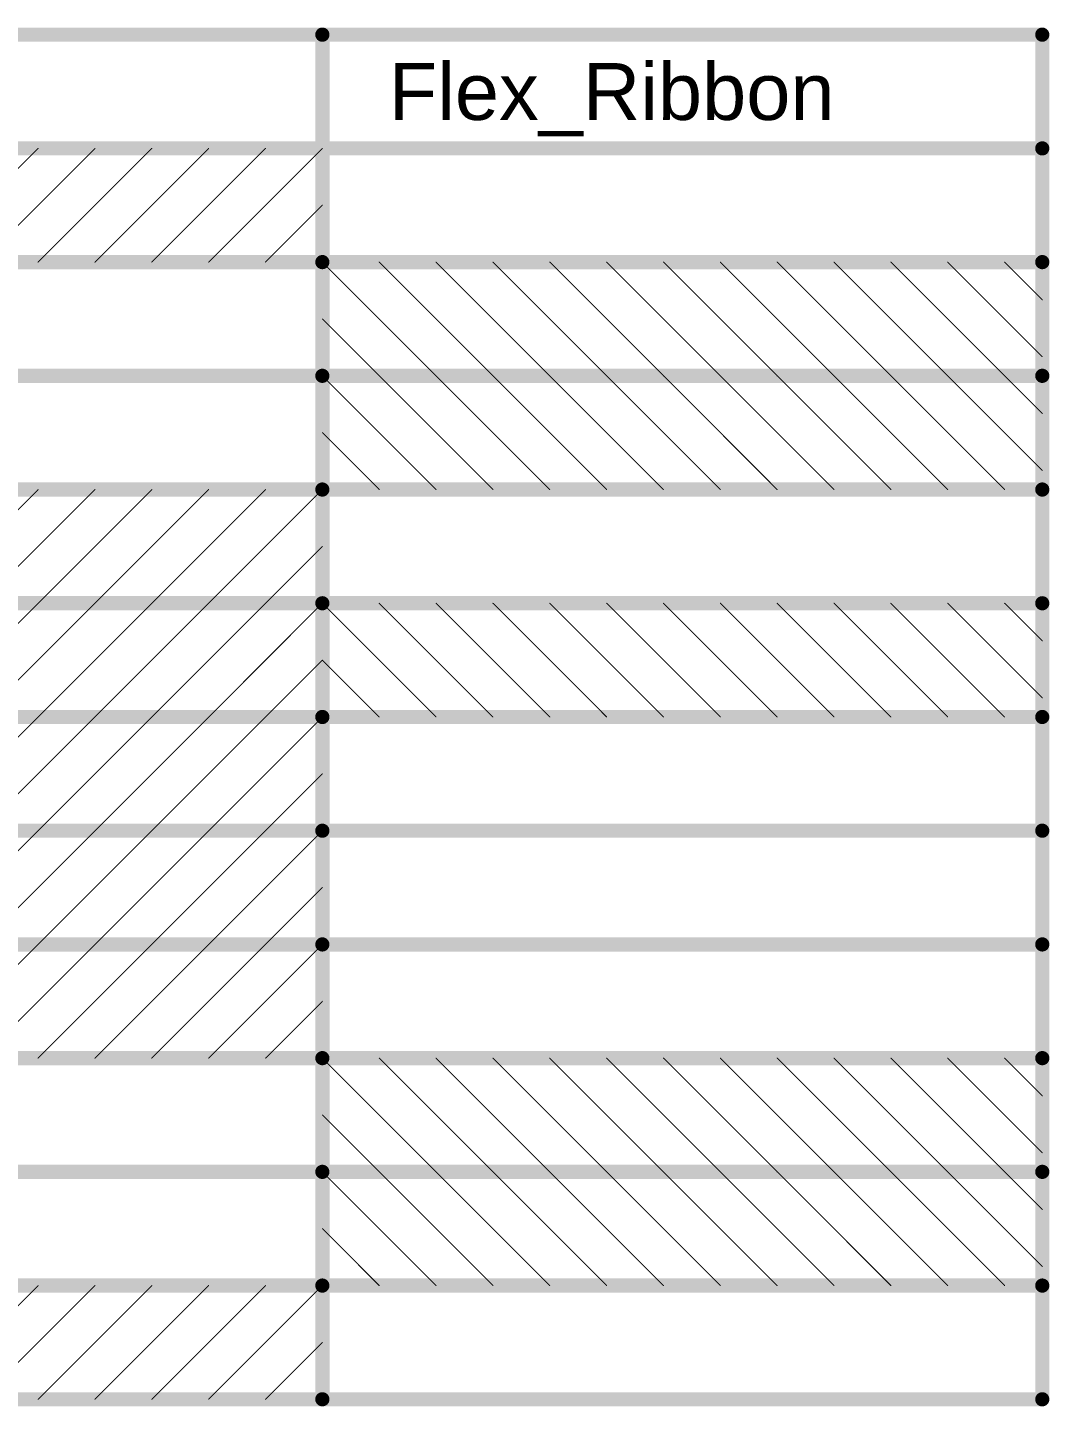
# Model space of a CAD drawing. Header units: inches. Extents: x -4.2 to 12.6, y -6.1 to 3.
# Drawn here: x 11.515 to 12.593, y 0.784 to 2.239 of the extents above; entities that cross this region are included whole.
import ezdxf

# ---------------------------------------------------------------- set-up
doc = ezdxf.new("R2010")
doc.units = ezdxf.units.IN
doc.header["$MEASUREMENT"] = 0
doc.layers.add('Dimension', color=6, linetype='Continuous')
doc.styles.add('Arial', font='', dxfattribs={"height": 0.2})
doc.styles.get('Arial').set_extended_font_data('Arial')

msp = doc.modelspace()

# ---------------------------------------------------------------- linework, layer by layer
at = {"layer": 'Dimension'}
for points in [[(6.6676, 2.2313, 0.015, 0.015, 0), (12.586, 2.2313, 0.015, 0.015, 0)], [(11.8262, 0.7913, 0.015, 0.015, 0), (11.8262, 2.2313, 0.015, 0.015, 0)], [(12.586, 0.7913, 0.015, 0.015, 0), (12.586, 2.2313, 0.015, 0.015, 0)], [(6.6676, 2.1113, 0.015, 0.015, 0), (12.586, 2.1113, 0.015, 0.015, 0)], [(11.4062, 1.9913, 0.001, 0.001, 0), (11.5262, 2.1113, 0.001, 0.001, 0)], [(11.4662, 1.9913, 0.001, 0.001, 0), (11.5862, 2.1113, 0.001, 0.001, 0)], [(11.5262, 1.9913, 0.001, 0.001, 0), (11.6462, 2.1113, 0.001, 0.001, 0)], [(11.5862, 1.9913, 0.001, 0.001, 0), (11.7062, 2.1113, 0.001, 0.001, 0)], [(11.6462, 1.9913, 0.001, 0.001, 0), (11.7662, 2.1113, 0.001, 0.001, 0)], [(11.7062, 1.9913, 0.001, 0.001, 0), (11.8262, 2.1113, 0.001, 0.001, 0)], [(11.7662, 1.9913, 0.001, 0.001, 0), (11.8262, 2.0513, 0.001, 0.001, 0)], [(10.8465, 1.9913, 0.015, 0.015, 0), (11.8262, 1.9913, 0.015, 0.015, 0)], [(11.8262, 1.9913, 0.015, 0.015, 0), (12.586, 1.9913, 0.015, 0.015, 0)], [(11.8262, 1.9913, 0.001, 0.001, 0), (11.9462, 1.8713, 0.001, 0.001, 0)], [(11.8862, 1.9913, 0.001, 0.001, 0), (12.0062, 1.8713, 0.001, 0.001, 0)], [(11.9462, 1.9913, 0.001, 0.001, 0), (12.0662, 1.8713, 0.001, 0.001, 0)], [(12.0062, 1.9913, 0.001, 0.001, 0), (12.1262, 1.8713, 0.001, 0.001, 0)], [(12.0662, 1.9913, 0.001, 0.001, 0), (12.1862, 1.8713, 0.001, 0.001, 0)], [(12.1262, 1.9913, 0.001, 0.001, 0), (12.2462, 1.8713, 0.001, 0.001, 0)], [(12.1862, 1.9913, 0.001, 0.001, 0), (12.3062, 1.8713, 0.001, 0.001, 0)], [(12.2462, 1.9913, 0.001, 0.001, 0), (12.3662, 1.8713, 0.001, 0.001, 0)], [(12.3062, 1.9913, 0.001, 0.001, 0), (12.4262, 1.8713, 0.001, 0.001, 0)], [(12.3662, 1.9913, 0.001, 0.001, 0), (12.4862, 1.8713, 0.001, 0.001, 0)], [(12.4262, 1.9913, 0.001, 0.001, 0), (12.5462, 1.8713, 0.001, 0.001, 0)], [(12.4862, 1.9913, 0.001, 0.001, 0), (12.586, 1.8915, 0.001, 0.001, 0)], [(12.5462, 1.9913, 0.001, 0.001, 0), (12.586, 1.9515, 0.001, 0.001, 0)], [(11.8262, 1.9313, 0.001, 0.001, 0), (11.8862, 1.8713, 0.001, 0.001, 0)], [(10.8465, 1.8713, 0.015, 0.015, 0), (11.8262, 1.8713, 0.015, 0.015, 0)], [(11.8262, 1.8713, 0.015, 0.015, 0), (12.586, 1.8713, 0.015, 0.015, 0)], [(11.8262, 1.8713, 0.001, 0.001, 0), (11.9462, 1.7513, 0.001, 0.001, 0)], [(11.8862, 1.8713, 0.001, 0.001, 0), (12.0062, 1.7513, 0.001, 0.001, 0)], [(11.9462, 1.8713, 0.001, 0.001, 0), (12.0662, 1.7513, 0.001, 0.001, 0)], [(12.0062, 1.8713, 0.001, 0.001, 0), (12.1262, 1.7513, 0.001, 0.001, 0)], [(12.0662, 1.8713, 0.001, 0.001, 0), (12.1862, 1.7513, 0.001, 0.001, 0)], [(12.1262, 1.8713, 0.001, 0.001, 0), (12.2462, 1.7513, 0.001, 0.001, 0)], [(12.1862, 1.8713, 0.001, 0.001, 0), (12.3062, 1.7513, 0.001, 0.001, 0)], [(12.2462, 1.8713, 0.001, 0.001, 0), (12.3662, 1.7513, 0.001, 0.001, 0)], [(12.3062, 1.8713, 0.001, 0.001, 0), (12.4262, 1.7513, 0.001, 0.001, 0)], [(12.3662, 1.8713, 0.001, 0.001, 0), (12.4862, 1.7513, 0.001, 0.001, 0)], [(12.4262, 1.8713, 0.001, 0.001, 0), (12.5462, 1.7513, 0.001, 0.001, 0)], [(12.4862, 1.8713, 0.001, 0.001, 0), (12.586, 1.7715, 0.001, 0.001, 0)], [(12.5462, 1.8713, 0.001, 0.001, 0), (12.586, 1.8315, 0.001, 0.001, 0)], [(11.8262, 1.8113, 0.001, 0.001, 0), (11.8862, 1.7513, 0.001, 0.001, 0)], [(10.8465, 1.7513, 0.015, 0.015, 0), (11.8262, 1.7513, 0.015, 0.015, 0)], [(11.4062, 1.6313, 0.001, 0.001, 0), (11.5262, 1.7513, 0.001, 0.001, 0)], [(11.4662, 1.6313, 0.001, 0.001, 0), (11.5862, 1.7513, 0.001, 0.001, 0)], [(11.5262, 1.6313, 0.001, 0.001, 0), (11.6462, 1.7513, 0.001, 0.001, 0)], [(11.5862, 1.6313, 0.001, 0.001, 0), (11.7062, 1.7513, 0.001, 0.001, 0)], [(11.6462, 1.6313, 0.001, 0.001, 0), (11.7662, 1.7513, 0.001, 0.001, 0)], [(11.7062, 1.6313, 0.001, 0.001, 0), (11.8262, 1.7513, 0.001, 0.001, 0)], [(11.8262, 1.7513, 0.015, 0.015, 0), (12.586, 1.7513, 0.015, 0.015, 0)], [(11.7662, 1.6313, 0.001, 0.001, 0), (11.8262, 1.6913, 0.001, 0.001, 0)], [(10.8465, 1.6313, 0.015, 0.015, 0), (11.8262, 1.6313, 0.015, 0.015, 0)], [(11.4062, 1.5113, 0.001, 0.001, 0), (11.5262, 1.6313, 0.001, 0.001, 0)], [(11.4662, 1.5113, 0.001, 0.001, 0), (11.5862, 1.6313, 0.001, 0.001, 0)], [(11.5262, 1.5113, 0.001, 0.001, 0), (11.6462, 1.6313, 0.001, 0.001, 0)], [(11.5862, 1.5113, 0.001, 0.001, 0), (11.7062, 1.6313, 0.001, 0.001, 0)], [(11.6462, 1.5113, 0.001, 0.001, 0), (11.7662, 1.6313, 0.001, 0.001, 0)], [(11.7062, 1.5113, 0.001, 0.001, 0), (11.8262, 1.6313, 0.001, 0.001, 0)], [(11.8262, 1.6313, 0.015, 0.015, 0), (12.586, 1.6313, 0.015, 0.015, 0)], [(11.8262, 1.6313, 0.001, 0.001, 0), (11.9462, 1.5113, 0.001, 0.001, 0)], [(11.8862, 1.6313, 0.001, 0.001, 0), (12.0062, 1.5113, 0.001, 0.001, 0)], [(11.9462, 1.6313, 0.001, 0.001, 0), (12.0662, 1.5113, 0.001, 0.001, 0)], [(12.0062, 1.6313, 0.001, 0.001, 0), (12.1262, 1.5113, 0.001, 0.001, 0)], [(12.0662, 1.6313, 0.001, 0.001, 0), (12.1862, 1.5113, 0.001, 0.001, 0)], [(12.1262, 1.6313, 0.001, 0.001, 0), (12.2462, 1.5113, 0.001, 0.001, 0)], [(12.1862, 1.6313, 0.001, 0.001, 0), (12.3062, 1.5113, 0.001, 0.001, 0)], [(12.2462, 1.6313, 0.001, 0.001, 0), (12.3662, 1.5113, 0.001, 0.001, 0)], [(12.3062, 1.6313, 0.001, 0.001, 0), (12.4262, 1.5113, 0.001, 0.001, 0)], [(12.3662, 1.6313, 0.001, 0.001, 0), (12.4862, 1.5113, 0.001, 0.001, 0)], [(12.4262, 1.6313, 0.001, 0.001, 0), (12.5462, 1.5113, 0.001, 0.001, 0)], [(12.4862, 1.6313, 0.001, 0.001, 0), (12.586, 1.5315, 0.001, 0.001, 0)], [(12.5462, 1.6313, 0.001, 0.001, 0), (12.586, 1.5915, 0.001, 0.001, 0)], [(11.7662, 1.5113, 0.001, 0.001, 0), (11.8262, 1.5713, 0.001, 0.001, 0)], [(11.8262, 1.5713, 0.001, 0.001, 0), (11.8862, 1.5113, 0.001, 0.001, 0)], [(10.8465, 1.5113, 0.015, 0.015, 0), (11.8262, 1.5113, 0.015, 0.015, 0)], [(11.8262, 1.5113, 0.015, 0.015, 0), (12.586, 1.5113, 0.015, 0.015, 0)], [(11.4062, 1.3913, 0.001, 0.001, 0), (11.5262, 1.5113, 0.001, 0.001, 0)], [(11.4662, 1.3913, 0.001, 0.001, 0), (11.5862, 1.5113, 0.001, 0.001, 0)], [(11.5262, 1.3913, 0.001, 0.001, 0), (11.6462, 1.5113, 0.001, 0.001, 0)], [(11.5862, 1.3913, 0.001, 0.001, 0), (11.7062, 1.5113, 0.001, 0.001, 0)], [(11.6462, 1.3913, 0.001, 0.001, 0), (11.7662, 1.5113, 0.001, 0.001, 0)], [(11.7062, 1.3913, 0.001, 0.001, 0), (11.8262, 1.5113, 0.001, 0.001, 0)], [(11.7662, 1.3913, 0.001, 0.001, 0), (11.8262, 1.4513, 0.001, 0.001, 0)], [(10.8465, 1.3913, 0.015, 0.015, 0), (11.8262, 1.3913, 0.015, 0.015, 0)], [(11.8262, 1.3913, 0.015, 0.015, 0), (12.586, 1.3913, 0.015, 0.015, 0)], [(11.4062, 1.2713, 0.001, 0.001, 0), (11.5262, 1.3913, 0.001, 0.001, 0)], [(11.4662, 1.2713, 0.001, 0.001, 0), (11.5862, 1.3913, 0.001, 0.001, 0)], [(11.5262, 1.2713, 0.001, 0.001, 0), (11.6462, 1.3913, 0.001, 0.001, 0)], [(11.5862, 1.2713, 0.001, 0.001, 0), (11.7062, 1.3913, 0.001, 0.001, 0)], [(11.6462, 1.2713, 0.001, 0.001, 0), (11.7662, 1.3913, 0.001, 0.001, 0)], [(11.7062, 1.2713, 0.001, 0.001, 0), (11.8262, 1.3913, 0.001, 0.001, 0)], [(11.7662, 1.2713, 0.001, 0.001, 0), (11.8262, 1.3313, 0.001, 0.001, 0)], [(10.8465, 1.2713, 0.015, 0.015, 0), (11.8262, 1.2713, 0.015, 0.015, 0)], [(11.4062, 1.1513, 0.001, 0.001, 0), (11.5262, 1.2713, 0.001, 0.001, 0)], [(11.4662, 1.1513, 0.001, 0.001, 0), (11.5862, 1.2713, 0.001, 0.001, 0)], [(11.5262, 1.1513, 0.001, 0.001, 0), (11.6462, 1.2713, 0.001, 0.001, 0)], [(11.5862, 1.1513, 0.001, 0.001, 0), (11.7062, 1.2713, 0.001, 0.001, 0)], [(11.6462, 1.1513, 0.001, 0.001, 0), (11.7662, 1.2713, 0.001, 0.001, 0)], [(11.7062, 1.1513, 0.001, 0.001, 0), (11.8262, 1.2713, 0.001, 0.001, 0)], [(11.8262, 1.2713, 0.015, 0.015, 0), (12.586, 1.2713, 0.015, 0.015, 0)], [(11.7662, 1.1513, 0.001, 0.001, 0), (11.8262, 1.2113, 0.001, 0.001, 0)], [(10.8465, 1.1513, 0.015, 0.015, 0), (11.8262, 1.1513, 0.015, 0.015, 0)], [(11.8262, 1.1513, 0.015, 0.015, 0), (12.586, 1.1513, 0.015, 0.015, 0)], [(11.8262, 1.1513, 0.001, 0.001, 0), (11.9462, 1.0313, 0.001, 0.001, 0)], [(11.8862, 1.1513, 0.001, 0.001, 0), (12.0062, 1.0313, 0.001, 0.001, 0)], [(11.9462, 1.1513, 0.001, 0.001, 0), (12.0662, 1.0313, 0.001, 0.001, 0)], [(12.0062, 1.1513, 0.001, 0.001, 0), (12.1262, 1.0313, 0.001, 0.001, 0)], [(12.0662, 1.1513, 0.001, 0.001, 0), (12.1862, 1.0313, 0.001, 0.001, 0)], [(12.1262, 1.1513, 0.001, 0.001, 0), (12.2462, 1.0313, 0.001, 0.001, 0)], [(12.1862, 1.1513, 0.001, 0.001, 0), (12.3062, 1.0313, 0.001, 0.001, 0)], [(12.2462, 1.1513, 0.001, 0.001, 0), (12.3662, 1.0313, 0.001, 0.001, 0)], [(12.3062, 1.1513, 0.001, 0.001, 0), (12.4262, 1.0313, 0.001, 0.001, 0)], [(12.3662, 1.1513, 0.001, 0.001, 0), (12.4862, 1.0313, 0.001, 0.001, 0)], [(12.4262, 1.1513, 0.001, 0.001, 0), (12.5462, 1.0313, 0.001, 0.001, 0)], [(12.4862, 1.1513, 0.001, 0.001, 0), (12.586, 1.0515, 0.001, 0.001, 0)], [(12.5462, 1.1513, 0.001, 0.001, 0), (12.586, 1.1115, 0.001, 0.001, 0)], [(11.8262, 1.0913, 0.001, 0.001, 0), (11.8862, 1.0313, 0.001, 0.001, 0)], [(10.8465, 1.0313, 0.015, 0.015, 0), (11.8262, 1.0313, 0.015, 0.015, 0)], [(11.8262, 1.0313, 0.015, 0.015, 0), (12.586, 1.0313, 0.015, 0.015, 0)], [(11.8262, 1.0313, 0.001, 0.001, 0), (11.9462, 0.9113, 0.001, 0.001, 0)], [(11.8862, 1.0313, 0.001, 0.001, 0), (12.0062, 0.9113, 0.001, 0.001, 0)], [(11.9462, 1.0313, 0.001, 0.001, 0), (12.0662, 0.9113, 0.001, 0.001, 0)], [(12.0062, 1.0313, 0.001, 0.001, 0), (12.1262, 0.9113, 0.001, 0.001, 0)], [(12.0662, 1.0313, 0.001, 0.001, 0), (12.1862, 0.9113, 0.001, 0.001, 0)], [(12.1262, 1.0313, 0.001, 0.001, 0), (12.2462, 0.9113, 0.001, 0.001, 0)], [(12.1862, 1.0313, 0.001, 0.001, 0), (12.3062, 0.9113, 0.001, 0.001, 0)], [(12.2462, 1.0313, 0.001, 0.001, 0), (12.3662, 0.9113, 0.001, 0.001, 0)], [(12.3062, 1.0313, 0.001, 0.001, 0), (12.4262, 0.9113, 0.001, 0.001, 0)], [(12.3662, 1.0313, 0.001, 0.001, 0), (12.4862, 0.9113, 0.001, 0.001, 0)], [(12.4262, 1.0313, 0.001, 0.001, 0), (12.5462, 0.9113, 0.001, 0.001, 0)], [(12.4862, 1.0313, 0.001, 0.001, 0), (12.586, 0.9315, 0.001, 0.001, 0)], [(12.5462, 1.0313, 0.001, 0.001, 0), (12.586, 0.9915, 0.001, 0.001, 0)], [(11.8262, 0.9713, 0.001, 0.001, 0), (11.8862, 0.9113, 0.001, 0.001, 0)], [(10.8465, 0.9113, 0.015, 0.015, 0), (11.8262, 0.9113, 0.015, 0.015, 0)], [(11.8262, 0.9113, 0.015, 0.015, 0), (12.586, 0.9113, 0.015, 0.015, 0)], [(11.4062, 0.7913, 0.001, 0.001, 0), (11.5262, 0.9113, 0.001, 0.001, 0)], [(11.4662, 0.7913, 0.001, 0.001, 0), (11.5862, 0.9113, 0.001, 0.001, 0)], [(11.5262, 0.7913, 0.001, 0.001, 0), (11.6462, 0.9113, 0.001, 0.001, 0)], [(11.5862, 0.7913, 0.001, 0.001, 0), (11.7062, 0.9113, 0.001, 0.001, 0)], [(11.6462, 0.7913, 0.001, 0.001, 0), (11.7662, 0.9113, 0.001, 0.001, 0)], [(11.7062, 0.7913, 0.001, 0.001, 0), (11.8262, 0.9113, 0.001, 0.001, 0)], [(11.7662, 0.7913, 0.001, 0.001, 0), (11.8262, 0.8513, 0.001, 0.001, 0)], [(10.8465, 0.7913, 0.015, 0.015, 0), (11.8262, 0.7913, 0.015, 0.015, 0)], [(11.8262, 0.7913, 0.015, 0.015, 0), (12.586, 0.7913, 0.015, 0.015, 0)]]:
    msp.add_lwpolyline(points, format="xyseb", dxfattribs=at)
for points in [[(11.8224, 2.2313, 0.0075, 0.0075, 1), (11.8299, 2.2313, 0.0075, 0.0075, 1)], [(12.5822, 2.2313, 0.0075, 0.0075, 1), (12.5897, 2.2313, 0.0075, 0.0075, 1)], [(12.5822, 2.2313, 0.0075, 0.0075, 1), (12.5897, 2.2313, 0.0075, 0.0075, 1)], [(11.5259, 2.1113, 0.0005, 0.0005, 1), (11.5264, 2.1113, 0.0005, 0.0005, 1)], [(11.5859, 2.1113, 0.0005, 0.0005, 1), (11.5864, 2.1113, 0.0005, 0.0005, 1)], [(11.6459, 2.1113, 0.0005, 0.0005, 1), (11.6464, 2.1113, 0.0005, 0.0005, 1)], [(11.7059, 2.1113, 0.0005, 0.0005, 1), (11.7064, 2.1113, 0.0005, 0.0005, 1)], [(11.7659, 2.1113, 0.0005, 0.0005, 1), (11.7664, 2.1113, 0.0005, 0.0005, 1)], [(11.8259, 2.1113, 0.0005, 0.0005, 1), (11.8264, 2.1113, 0.0005, 0.0005, 1)], [(12.5822, 2.1113, 0.0075, 0.0075, 1), (12.5897, 2.1113, 0.0075, 0.0075, 1)], [(11.8259, 2.0513, 0.0005, 0.0005, 1), (11.8264, 2.0513, 0.0005, 0.0005, 1)], [(11.8224, 1.9913, 0.0075, 0.0075, 1), (11.8299, 1.9913, 0.0075, 0.0075, 1)], [(11.8224, 1.9913, 0.0075, 0.0075, 1), (11.8299, 1.9913, 0.0075, 0.0075, 1)], [(12.5822, 1.9913, 0.0075, 0.0075, 1), (12.5897, 1.9913, 0.0075, 0.0075, 1)], [(11.5259, 1.9913, 0.0005, 0.0005, 1), (11.5264, 1.9913, 0.0005, 0.0005, 1)], [(11.5859, 1.9913, 0.0005, 0.0005, 1), (11.5864, 1.9913, 0.0005, 0.0005, 1)], [(11.6459, 1.9913, 0.0005, 0.0005, 1), (11.6464, 1.9913, 0.0005, 0.0005, 1)], [(11.7059, 1.9913, 0.0005, 0.0005, 1), (11.7064, 1.9913, 0.0005, 0.0005, 1)], [(11.7659, 1.9913, 0.0005, 0.0005, 1), (11.7664, 1.9913, 0.0005, 0.0005, 1)], [(11.8259, 1.9913, 0.0005, 0.0005, 1), (11.8264, 1.9913, 0.0005, 0.0005, 1)], [(11.8859, 1.9913, 0.0005, 0.0005, 1), (11.8864, 1.9913, 0.0005, 0.0005, 1)], [(11.9459, 1.9913, 0.0005, 0.0005, 1), (11.9464, 1.9913, 0.0005, 0.0005, 1)], [(12.0059, 1.9913, 0.0005, 0.0005, 1), (12.0064, 1.9913, 0.0005, 0.0005, 1)], [(12.0659, 1.9913, 0.0005, 0.0005, 1), (12.0664, 1.9913, 0.0005, 0.0005, 1)], [(12.1259, 1.9913, 0.0005, 0.0005, 1), (12.1264, 1.9913, 0.0005, 0.0005, 1)], [(12.1859, 1.9913, 0.0005, 0.0005, 1), (12.1864, 1.9913, 0.0005, 0.0005, 1)], [(12.2459, 1.9913, 0.0005, 0.0005, 1), (12.2464, 1.9913, 0.0005, 0.0005, 1)], [(12.3059, 1.9913, 0.0005, 0.0005, 1), (12.3064, 1.9913, 0.0005, 0.0005, 1)], [(12.3659, 1.9913, 0.0005, 0.0005, 1), (12.3664, 1.9913, 0.0005, 0.0005, 1)], [(12.4259, 1.9913, 0.0005, 0.0005, 1), (12.4264, 1.9913, 0.0005, 0.0005, 1)], [(12.4859, 1.9913, 0.0005, 0.0005, 1), (12.4864, 1.9913, 0.0005, 0.0005, 1)], [(12.5459, 1.9913, 0.0005, 0.0005, 1), (12.5464, 1.9913, 0.0005, 0.0005, 1)], [(12.5857, 1.9515, 0.0005, 0.0005, 1), (12.5862, 1.9515, 0.0005, 0.0005, 1)], [(11.8259, 1.9313, 0.0005, 0.0005, 1), (11.8264, 1.9313, 0.0005, 0.0005, 1)], [(12.5857, 1.8915, 0.0005, 0.0005, 1), (12.5862, 1.8915, 0.0005, 0.0005, 1)], [(11.8224, 1.8713, 0.0075, 0.0075, 1), (11.8299, 1.8713, 0.0075, 0.0075, 1)], [(11.8224, 1.8713, 0.0075, 0.0075, 1), (11.8299, 1.8713, 0.0075, 0.0075, 1)], [(12.5822, 1.8713, 0.0075, 0.0075, 1), (12.5897, 1.8713, 0.0075, 0.0075, 1)], [(11.8259, 1.8713, 0.0005, 0.0005, 1), (11.8264, 1.8713, 0.0005, 0.0005, 1)], [(11.8859, 1.8713, 0.0005, 0.0005, 1), (11.8864, 1.8713, 0.0005, 0.0005, 1)], [(11.8859, 1.8713, 0.0005, 0.0005, 1), (11.8864, 1.8713, 0.0005, 0.0005, 1)], [(11.9459, 1.8713, 0.0005, 0.0005, 1), (11.9464, 1.8713, 0.0005, 0.0005, 1)], [(11.9459, 1.8713, 0.0005, 0.0005, 1), (11.9464, 1.8713, 0.0005, 0.0005, 1)], [(12.0059, 1.8713, 0.0005, 0.0005, 1), (12.0064, 1.8713, 0.0005, 0.0005, 1)], [(12.0059, 1.8713, 0.0005, 0.0005, 1), (12.0064, 1.8713, 0.0005, 0.0005, 1)], [(12.0659, 1.8713, 0.0005, 0.0005, 1), (12.0664, 1.8713, 0.0005, 0.0005, 1)], [(12.0659, 1.8713, 0.0005, 0.0005, 1), (12.0664, 1.8713, 0.0005, 0.0005, 1)], [(12.1259, 1.8713, 0.0005, 0.0005, 1), (12.1264, 1.8713, 0.0005, 0.0005, 1)], [(12.1259, 1.8713, 0.0005, 0.0005, 1), (12.1264, 1.8713, 0.0005, 0.0005, 1)], [(12.1859, 1.8713, 0.0005, 0.0005, 1), (12.1864, 1.8713, 0.0005, 0.0005, 1)], [(12.1859, 1.8713, 0.0005, 0.0005, 1), (12.1864, 1.8713, 0.0005, 0.0005, 1)], [(12.2459, 1.8713, 0.0005, 0.0005, 1), (12.2464, 1.8713, 0.0005, 0.0005, 1)], [(12.2459, 1.8713, 0.0005, 0.0005, 1), (12.2464, 1.8713, 0.0005, 0.0005, 1)], [(12.3059, 1.8713, 0.0005, 0.0005, 1), (12.3064, 1.8713, 0.0005, 0.0005, 1)], [(12.3059, 1.8713, 0.0005, 0.0005, 1), (12.3064, 1.8713, 0.0005, 0.0005, 1)], [(12.3659, 1.8713, 0.0005, 0.0005, 1), (12.3664, 1.8713, 0.0005, 0.0005, 1)], [(12.3659, 1.8713, 0.0005, 0.0005, 1), (12.3664, 1.8713, 0.0005, 0.0005, 1)], [(12.4259, 1.8713, 0.0005, 0.0005, 1), (12.4264, 1.8713, 0.0005, 0.0005, 1)], [(12.4259, 1.8713, 0.0005, 0.0005, 1), (12.4264, 1.8713, 0.0005, 0.0005, 1)], [(12.4859, 1.8713, 0.0005, 0.0005, 1), (12.4864, 1.8713, 0.0005, 0.0005, 1)], [(12.4859, 1.8713, 0.0005, 0.0005, 1), (12.4864, 1.8713, 0.0005, 0.0005, 1)], [(12.5459, 1.8713, 0.0005, 0.0005, 1), (12.5464, 1.8713, 0.0005, 0.0005, 1)], [(12.5459, 1.8713, 0.0005, 0.0005, 1), (12.5464, 1.8713, 0.0005, 0.0005, 1)], [(12.5857, 1.8315, 0.0005, 0.0005, 1), (12.5862, 1.8315, 0.0005, 0.0005, 1)], [(11.8259, 1.8113, 0.0005, 0.0005, 1), (11.8264, 1.8113, 0.0005, 0.0005, 1)], [(12.5857, 1.7715, 0.0005, 0.0005, 1), (12.5862, 1.7715, 0.0005, 0.0005, 1)], [(11.5259, 1.7513, 0.0005, 0.0005, 1), (11.5264, 1.7513, 0.0005, 0.0005, 1)], [(11.5859, 1.7513, 0.0005, 0.0005, 1), (11.5864, 1.7513, 0.0005, 0.0005, 1)], [(11.6459, 1.7513, 0.0005, 0.0005, 1), (11.6464, 1.7513, 0.0005, 0.0005, 1)], [(11.7059, 1.7513, 0.0005, 0.0005, 1), (11.7064, 1.7513, 0.0005, 0.0005, 1)], [(11.7659, 1.7513, 0.0005, 0.0005, 1), (11.7664, 1.7513, 0.0005, 0.0005, 1)], [(11.8224, 1.7513, 0.0075, 0.0075, 1), (11.8299, 1.7513, 0.0075, 0.0075, 1)], [(11.8224, 1.7513, 0.0075, 0.0075, 1), (11.8299, 1.7513, 0.0075, 0.0075, 1)], [(11.8259, 1.7513, 0.0005, 0.0005, 1), (11.8264, 1.7513, 0.0005, 0.0005, 1)], [(11.8859, 1.7513, 0.0005, 0.0005, 1), (11.8864, 1.7513, 0.0005, 0.0005, 1)], [(11.9459, 1.7513, 0.0005, 0.0005, 1), (11.9464, 1.7513, 0.0005, 0.0005, 1)], [(12.0059, 1.7513, 0.0005, 0.0005, 1), (12.0064, 1.7513, 0.0005, 0.0005, 1)], [(12.0659, 1.7513, 0.0005, 0.0005, 1), (12.0664, 1.7513, 0.0005, 0.0005, 1)], [(12.1259, 1.7513, 0.0005, 0.0005, 1), (12.1264, 1.7513, 0.0005, 0.0005, 1)], [(12.1859, 1.7513, 0.0005, 0.0005, 1), (12.1864, 1.7513, 0.0005, 0.0005, 1)], [(12.2459, 1.7513, 0.0005, 0.0005, 1), (12.2464, 1.7513, 0.0005, 0.0005, 1)], [(12.3059, 1.7513, 0.0005, 0.0005, 1), (12.3064, 1.7513, 0.0005, 0.0005, 1)], [(12.3659, 1.7513, 0.0005, 0.0005, 1), (12.3664, 1.7513, 0.0005, 0.0005, 1)], [(12.4259, 1.7513, 0.0005, 0.0005, 1), (12.4264, 1.7513, 0.0005, 0.0005, 1)], [(12.4859, 1.7513, 0.0005, 0.0005, 1), (12.4864, 1.7513, 0.0005, 0.0005, 1)], [(12.5459, 1.7513, 0.0005, 0.0005, 1), (12.5464, 1.7513, 0.0005, 0.0005, 1)], [(12.5822, 1.7513, 0.0075, 0.0075, 1), (12.5897, 1.7513, 0.0075, 0.0075, 1)], [(11.8259, 1.6913, 0.0005, 0.0005, 1), (11.8264, 1.6913, 0.0005, 0.0005, 1)], [(11.5259, 1.6313, 0.0005, 0.0005, 1), (11.5264, 1.6313, 0.0005, 0.0005, 1)], [(11.5259, 1.6313, 0.0005, 0.0005, 1), (11.5264, 1.6313, 0.0005, 0.0005, 1)], [(11.5859, 1.6313, 0.0005, 0.0005, 1), (11.5864, 1.6313, 0.0005, 0.0005, 1)], [(11.5859, 1.6313, 0.0005, 0.0005, 1), (11.5864, 1.6313, 0.0005, 0.0005, 1)], [(11.6459, 1.6313, 0.0005, 0.0005, 1), (11.6464, 1.6313, 0.0005, 0.0005, 1)], [(11.6459, 1.6313, 0.0005, 0.0005, 1), (11.6464, 1.6313, 0.0005, 0.0005, 1)], [(11.7059, 1.6313, 0.0005, 0.0005, 1), (11.7064, 1.6313, 0.0005, 0.0005, 1)], [(11.7059, 1.6313, 0.0005, 0.0005, 1), (11.7064, 1.6313, 0.0005, 0.0005, 1)], [(11.7659, 1.6313, 0.0005, 0.0005, 1), (11.7664, 1.6313, 0.0005, 0.0005, 1)], [(11.7659, 1.6313, 0.0005, 0.0005, 1), (11.7664, 1.6313, 0.0005, 0.0005, 1)], [(11.8224, 1.6313, 0.0075, 0.0075, 1), (11.8299, 1.6313, 0.0075, 0.0075, 1)], [(11.8224, 1.6313, 0.0075, 0.0075, 1), (11.8299, 1.6313, 0.0075, 0.0075, 1)], [(11.8259, 1.6313, 0.0005, 0.0005, 1), (11.8264, 1.6313, 0.0005, 0.0005, 1)], [(11.8259, 1.6313, 0.0005, 0.0005, 1), (11.8264, 1.6313, 0.0005, 0.0005, 1)], [(11.8859, 1.6313, 0.0005, 0.0005, 1), (11.8864, 1.6313, 0.0005, 0.0005, 1)], [(11.9459, 1.6313, 0.0005, 0.0005, 1), (11.9464, 1.6313, 0.0005, 0.0005, 1)], [(12.0059, 1.6313, 0.0005, 0.0005, 1), (12.0064, 1.6313, 0.0005, 0.0005, 1)], [(12.0659, 1.6313, 0.0005, 0.0005, 1), (12.0664, 1.6313, 0.0005, 0.0005, 1)], [(12.1259, 1.6313, 0.0005, 0.0005, 1), (12.1264, 1.6313, 0.0005, 0.0005, 1)], [(12.1859, 1.6313, 0.0005, 0.0005, 1), (12.1864, 1.6313, 0.0005, 0.0005, 1)], [(12.2459, 1.6313, 0.0005, 0.0005, 1), (12.2464, 1.6313, 0.0005, 0.0005, 1)], [(12.3059, 1.6313, 0.0005, 0.0005, 1), (12.3064, 1.6313, 0.0005, 0.0005, 1)], [(12.3659, 1.6313, 0.0005, 0.0005, 1), (12.3664, 1.6313, 0.0005, 0.0005, 1)], [(12.4259, 1.6313, 0.0005, 0.0005, 1), (12.4264, 1.6313, 0.0005, 0.0005, 1)], [(12.4859, 1.6313, 0.0005, 0.0005, 1), (12.4864, 1.6313, 0.0005, 0.0005, 1)], [(12.5459, 1.6313, 0.0005, 0.0005, 1), (12.5464, 1.6313, 0.0005, 0.0005, 1)], [(12.5822, 1.6313, 0.0075, 0.0075, 1), (12.5897, 1.6313, 0.0075, 0.0075, 1)], [(12.5857, 1.5915, 0.0005, 0.0005, 1), (12.5862, 1.5915, 0.0005, 0.0005, 1)], [(11.8259, 1.5713, 0.0005, 0.0005, 1), (11.8264, 1.5713, 0.0005, 0.0005, 1)], [(11.8259, 1.5713, 0.0005, 0.0005, 1), (11.8264, 1.5713, 0.0005, 0.0005, 1)], [(12.5857, 1.5315, 0.0005, 0.0005, 1), (12.5862, 1.5315, 0.0005, 0.0005, 1)], [(11.8224, 1.5113, 0.0075, 0.0075, 1), (11.8299, 1.5113, 0.0075, 0.0075, 1)], [(11.8224, 1.5113, 0.0075, 0.0075, 1), (11.8299, 1.5113, 0.0075, 0.0075, 1)], [(12.5822, 1.5113, 0.0075, 0.0075, 1), (12.5897, 1.5113, 0.0075, 0.0075, 1)], [(11.5259, 1.5113, 0.0005, 0.0005, 1), (11.5264, 1.5113, 0.0005, 0.0005, 1)], [(11.5259, 1.5113, 0.0005, 0.0005, 1), (11.5264, 1.5113, 0.0005, 0.0005, 1)], [(11.5859, 1.5113, 0.0005, 0.0005, 1), (11.5864, 1.5113, 0.0005, 0.0005, 1)], [(11.5859, 1.5113, 0.0005, 0.0005, 1), (11.5864, 1.5113, 0.0005, 0.0005, 1)], [(11.6459, 1.5113, 0.0005, 0.0005, 1), (11.6464, 1.5113, 0.0005, 0.0005, 1)], [(11.6459, 1.5113, 0.0005, 0.0005, 1), (11.6464, 1.5113, 0.0005, 0.0005, 1)], [(11.7059, 1.5113, 0.0005, 0.0005, 1), (11.7064, 1.5113, 0.0005, 0.0005, 1)], [(11.7059, 1.5113, 0.0005, 0.0005, 1), (11.7064, 1.5113, 0.0005, 0.0005, 1)], [(11.7659, 1.5113, 0.0005, 0.0005, 1), (11.7664, 1.5113, 0.0005, 0.0005, 1)], [(11.7659, 1.5113, 0.0005, 0.0005, 1), (11.7664, 1.5113, 0.0005, 0.0005, 1)], [(11.8259, 1.5113, 0.0005, 0.0005, 1), (11.8264, 1.5113, 0.0005, 0.0005, 1)], [(11.8859, 1.5113, 0.0005, 0.0005, 1), (11.8864, 1.5113, 0.0005, 0.0005, 1)], [(11.9459, 1.5113, 0.0005, 0.0005, 1), (11.9464, 1.5113, 0.0005, 0.0005, 1)], [(12.0059, 1.5113, 0.0005, 0.0005, 1), (12.0064, 1.5113, 0.0005, 0.0005, 1)], [(12.0659, 1.5113, 0.0005, 0.0005, 1), (12.0664, 1.5113, 0.0005, 0.0005, 1)], [(12.1259, 1.5113, 0.0005, 0.0005, 1), (12.1264, 1.5113, 0.0005, 0.0005, 1)], [(12.1859, 1.5113, 0.0005, 0.0005, 1), (12.1864, 1.5113, 0.0005, 0.0005, 1)], [(12.2459, 1.5113, 0.0005, 0.0005, 1), (12.2464, 1.5113, 0.0005, 0.0005, 1)], [(12.3059, 1.5113, 0.0005, 0.0005, 1), (12.3064, 1.5113, 0.0005, 0.0005, 1)], [(12.3659, 1.5113, 0.0005, 0.0005, 1), (12.3664, 1.5113, 0.0005, 0.0005, 1)], [(12.4259, 1.5113, 0.0005, 0.0005, 1), (12.4264, 1.5113, 0.0005, 0.0005, 1)], [(12.4859, 1.5113, 0.0005, 0.0005, 1), (12.4864, 1.5113, 0.0005, 0.0005, 1)], [(12.5459, 1.5113, 0.0005, 0.0005, 1), (12.5464, 1.5113, 0.0005, 0.0005, 1)], [(11.8259, 1.4513, 0.0005, 0.0005, 1), (11.8264, 1.4513, 0.0005, 0.0005, 1)], [(11.8224, 1.3913, 0.0075, 0.0075, 1), (11.8299, 1.3913, 0.0075, 0.0075, 1)], [(11.8224, 1.3913, 0.0075, 0.0075, 1), (11.8299, 1.3913, 0.0075, 0.0075, 1)], [(12.5822, 1.3913, 0.0075, 0.0075, 1), (12.5897, 1.3913, 0.0075, 0.0075, 1)], [(11.5259, 1.3913, 0.0005, 0.0005, 1), (11.5264, 1.3913, 0.0005, 0.0005, 1)], [(11.5259, 1.3913, 0.0005, 0.0005, 1), (11.5264, 1.3913, 0.0005, 0.0005, 1)], [(11.5859, 1.3913, 0.0005, 0.0005, 1), (11.5864, 1.3913, 0.0005, 0.0005, 1)], [(11.5859, 1.3913, 0.0005, 0.0005, 1), (11.5864, 1.3913, 0.0005, 0.0005, 1)], [(11.6459, 1.3913, 0.0005, 0.0005, 1), (11.6464, 1.3913, 0.0005, 0.0005, 1)], [(11.6459, 1.3913, 0.0005, 0.0005, 1), (11.6464, 1.3913, 0.0005, 0.0005, 1)], [(11.7059, 1.3913, 0.0005, 0.0005, 1), (11.7064, 1.3913, 0.0005, 0.0005, 1)], [(11.7059, 1.3913, 0.0005, 0.0005, 1), (11.7064, 1.3913, 0.0005, 0.0005, 1)], [(11.7659, 1.3913, 0.0005, 0.0005, 1), (11.7664, 1.3913, 0.0005, 0.0005, 1)], [(11.7659, 1.3913, 0.0005, 0.0005, 1), (11.7664, 1.3913, 0.0005, 0.0005, 1)], [(11.8259, 1.3913, 0.0005, 0.0005, 1), (11.8264, 1.3913, 0.0005, 0.0005, 1)], [(11.8259, 1.3313, 0.0005, 0.0005, 1), (11.8264, 1.3313, 0.0005, 0.0005, 1)], [(11.5259, 1.2713, 0.0005, 0.0005, 1), (11.5264, 1.2713, 0.0005, 0.0005, 1)], [(11.5259, 1.2713, 0.0005, 0.0005, 1), (11.5264, 1.2713, 0.0005, 0.0005, 1)], [(11.5859, 1.2713, 0.0005, 0.0005, 1), (11.5864, 1.2713, 0.0005, 0.0005, 1)], [(11.5859, 1.2713, 0.0005, 0.0005, 1), (11.5864, 1.2713, 0.0005, 0.0005, 1)], [(11.6459, 1.2713, 0.0005, 0.0005, 1), (11.6464, 1.2713, 0.0005, 0.0005, 1)], [(11.6459, 1.2713, 0.0005, 0.0005, 1), (11.6464, 1.2713, 0.0005, 0.0005, 1)], [(11.7059, 1.2713, 0.0005, 0.0005, 1), (11.7064, 1.2713, 0.0005, 0.0005, 1)], [(11.7059, 1.2713, 0.0005, 0.0005, 1), (11.7064, 1.2713, 0.0005, 0.0005, 1)], [(11.7659, 1.2713, 0.0005, 0.0005, 1), (11.7664, 1.2713, 0.0005, 0.0005, 1)], [(11.7659, 1.2713, 0.0005, 0.0005, 1), (11.7664, 1.2713, 0.0005, 0.0005, 1)], [(11.8224, 1.2713, 0.0075, 0.0075, 1), (11.8299, 1.2713, 0.0075, 0.0075, 1)], [(11.8224, 1.2713, 0.0075, 0.0075, 1), (11.8299, 1.2713, 0.0075, 0.0075, 1)], [(11.8259, 1.2713, 0.0005, 0.0005, 1), (11.8264, 1.2713, 0.0005, 0.0005, 1)], [(12.5822, 1.2713, 0.0075, 0.0075, 1), (12.5897, 1.2713, 0.0075, 0.0075, 1)], [(11.8259, 1.2113, 0.0005, 0.0005, 1), (11.8264, 1.2113, 0.0005, 0.0005, 1)], [(11.5259, 1.1513, 0.0005, 0.0005, 1), (11.5264, 1.1513, 0.0005, 0.0005, 1)], [(11.5859, 1.1513, 0.0005, 0.0005, 1), (11.5864, 1.1513, 0.0005, 0.0005, 1)], [(11.6459, 1.1513, 0.0005, 0.0005, 1), (11.6464, 1.1513, 0.0005, 0.0005, 1)], [(11.7059, 1.1513, 0.0005, 0.0005, 1), (11.7064, 1.1513, 0.0005, 0.0005, 1)], [(11.7659, 1.1513, 0.0005, 0.0005, 1), (11.7664, 1.1513, 0.0005, 0.0005, 1)], [(11.8224, 1.1513, 0.0075, 0.0075, 1), (11.8299, 1.1513, 0.0075, 0.0075, 1)], [(11.8224, 1.1513, 0.0075, 0.0075, 1), (11.8299, 1.1513, 0.0075, 0.0075, 1)], [(11.8259, 1.1513, 0.0005, 0.0005, 1), (11.8264, 1.1513, 0.0005, 0.0005, 1)], [(11.8859, 1.1513, 0.0005, 0.0005, 1), (11.8864, 1.1513, 0.0005, 0.0005, 1)], [(11.9459, 1.1513, 0.0005, 0.0005, 1), (11.9464, 1.1513, 0.0005, 0.0005, 1)], [(12.0059, 1.1513, 0.0005, 0.0005, 1), (12.0064, 1.1513, 0.0005, 0.0005, 1)], [(12.0659, 1.1513, 0.0005, 0.0005, 1), (12.0664, 1.1513, 0.0005, 0.0005, 1)], [(12.1259, 1.1513, 0.0005, 0.0005, 1), (12.1264, 1.1513, 0.0005, 0.0005, 1)], [(12.1859, 1.1513, 0.0005, 0.0005, 1), (12.1864, 1.1513, 0.0005, 0.0005, 1)], [(12.2459, 1.1513, 0.0005, 0.0005, 1), (12.2464, 1.1513, 0.0005, 0.0005, 1)], [(12.3059, 1.1513, 0.0005, 0.0005, 1), (12.3064, 1.1513, 0.0005, 0.0005, 1)], [(12.3659, 1.1513, 0.0005, 0.0005, 1), (12.3664, 1.1513, 0.0005, 0.0005, 1)], [(12.4259, 1.1513, 0.0005, 0.0005, 1), (12.4264, 1.1513, 0.0005, 0.0005, 1)], [(12.4859, 1.1513, 0.0005, 0.0005, 1), (12.4864, 1.1513, 0.0005, 0.0005, 1)], [(12.5459, 1.1513, 0.0005, 0.0005, 1), (12.5464, 1.1513, 0.0005, 0.0005, 1)], [(12.5822, 1.1513, 0.0075, 0.0075, 1), (12.5897, 1.1513, 0.0075, 0.0075, 1)], [(12.5857, 1.1115, 0.0005, 0.0005, 1), (12.5862, 1.1115, 0.0005, 0.0005, 1)], [(11.8259, 1.0913, 0.0005, 0.0005, 1), (11.8264, 1.0913, 0.0005, 0.0005, 1)], [(12.5857, 1.0515, 0.0005, 0.0005, 1), (12.5862, 1.0515, 0.0005, 0.0005, 1)], [(11.8224, 1.0313, 0.0075, 0.0075, 1), (11.8299, 1.0313, 0.0075, 0.0075, 1)], [(11.8224, 1.0313, 0.0075, 0.0075, 1), (11.8299, 1.0313, 0.0075, 0.0075, 1)], [(12.5822, 1.0313, 0.0075, 0.0075, 1), (12.5897, 1.0313, 0.0075, 0.0075, 1)], [(11.8259, 1.0313, 0.0005, 0.0005, 1), (11.8264, 1.0313, 0.0005, 0.0005, 1)], [(11.8859, 1.0313, 0.0005, 0.0005, 1), (11.8864, 1.0313, 0.0005, 0.0005, 1)], [(11.8859, 1.0313, 0.0005, 0.0005, 1), (11.8864, 1.0313, 0.0005, 0.0005, 1)], [(11.9459, 1.0313, 0.0005, 0.0005, 1), (11.9464, 1.0313, 0.0005, 0.0005, 1)], [(11.9459, 1.0313, 0.0005, 0.0005, 1), (11.9464, 1.0313, 0.0005, 0.0005, 1)], [(12.0059, 1.0313, 0.0005, 0.0005, 1), (12.0064, 1.0313, 0.0005, 0.0005, 1)], [(12.0059, 1.0313, 0.0005, 0.0005, 1), (12.0064, 1.0313, 0.0005, 0.0005, 1)], [(12.0659, 1.0313, 0.0005, 0.0005, 1), (12.0664, 1.0313, 0.0005, 0.0005, 1)], [(12.0659, 1.0313, 0.0005, 0.0005, 1), (12.0664, 1.0313, 0.0005, 0.0005, 1)], [(12.1259, 1.0313, 0.0005, 0.0005, 1), (12.1264, 1.0313, 0.0005, 0.0005, 1)], [(12.1259, 1.0313, 0.0005, 0.0005, 1), (12.1264, 1.0313, 0.0005, 0.0005, 1)], [(12.1859, 1.0313, 0.0005, 0.0005, 1), (12.1864, 1.0313, 0.0005, 0.0005, 1)], [(12.1859, 1.0313, 0.0005, 0.0005, 1), (12.1864, 1.0313, 0.0005, 0.0005, 1)], [(12.2459, 1.0313, 0.0005, 0.0005, 1), (12.2464, 1.0313, 0.0005, 0.0005, 1)], [(12.2459, 1.0313, 0.0005, 0.0005, 1), (12.2464, 1.0313, 0.0005, 0.0005, 1)], [(12.3059, 1.0313, 0.0005, 0.0005, 1), (12.3064, 1.0313, 0.0005, 0.0005, 1)], [(12.3059, 1.0313, 0.0005, 0.0005, 1), (12.3064, 1.0313, 0.0005, 0.0005, 1)], [(12.3659, 1.0313, 0.0005, 0.0005, 1), (12.3664, 1.0313, 0.0005, 0.0005, 1)], [(12.3659, 1.0313, 0.0005, 0.0005, 1), (12.3664, 1.0313, 0.0005, 0.0005, 1)], [(12.4259, 1.0313, 0.0005, 0.0005, 1), (12.4264, 1.0313, 0.0005, 0.0005, 1)], [(12.4259, 1.0313, 0.0005, 0.0005, 1), (12.4264, 1.0313, 0.0005, 0.0005, 1)], [(12.4859, 1.0313, 0.0005, 0.0005, 1), (12.4864, 1.0313, 0.0005, 0.0005, 1)], [(12.4859, 1.0313, 0.0005, 0.0005, 1), (12.4864, 1.0313, 0.0005, 0.0005, 1)], [(12.5459, 1.0313, 0.0005, 0.0005, 1), (12.5464, 1.0313, 0.0005, 0.0005, 1)], [(12.5459, 1.0313, 0.0005, 0.0005, 1), (12.5464, 1.0313, 0.0005, 0.0005, 1)], [(12.5857, 0.9915, 0.0005, 0.0005, 1), (12.5862, 0.9915, 0.0005, 0.0005, 1)], [(11.8259, 0.9713, 0.0005, 0.0005, 1), (11.8264, 0.9713, 0.0005, 0.0005, 1)], [(12.5857, 0.9315, 0.0005, 0.0005, 1), (12.5862, 0.9315, 0.0005, 0.0005, 1)], [(11.8224, 0.9113, 0.0075, 0.0075, 1), (11.8299, 0.9113, 0.0075, 0.0075, 1)], [(11.8224, 0.9113, 0.0075, 0.0075, 1), (11.8299, 0.9113, 0.0075, 0.0075, 1)], [(12.5822, 0.9113, 0.0075, 0.0075, 1), (12.5897, 0.9113, 0.0075, 0.0075, 1)], [(11.5259, 0.9113, 0.0005, 0.0005, 1), (11.5264, 0.9113, 0.0005, 0.0005, 1)], [(11.5859, 0.9113, 0.0005, 0.0005, 1), (11.5864, 0.9113, 0.0005, 0.0005, 1)], [(11.6459, 0.9113, 0.0005, 0.0005, 1), (11.6464, 0.9113, 0.0005, 0.0005, 1)], [(11.7059, 0.9113, 0.0005, 0.0005, 1), (11.7064, 0.9113, 0.0005, 0.0005, 1)], [(11.7659, 0.9113, 0.0005, 0.0005, 1), (11.7664, 0.9113, 0.0005, 0.0005, 1)], [(11.8259, 0.9113, 0.0005, 0.0005, 1), (11.8264, 0.9113, 0.0005, 0.0005, 1)], [(11.8859, 0.9113, 0.0005, 0.0005, 1), (11.8864, 0.9113, 0.0005, 0.0005, 1)], [(11.9459, 0.9113, 0.0005, 0.0005, 1), (11.9464, 0.9113, 0.0005, 0.0005, 1)], [(12.0059, 0.9113, 0.0005, 0.0005, 1), (12.0064, 0.9113, 0.0005, 0.0005, 1)], [(12.0659, 0.9113, 0.0005, 0.0005, 1), (12.0664, 0.9113, 0.0005, 0.0005, 1)], [(12.1259, 0.9113, 0.0005, 0.0005, 1), (12.1264, 0.9113, 0.0005, 0.0005, 1)], [(12.1859, 0.9113, 0.0005, 0.0005, 1), (12.1864, 0.9113, 0.0005, 0.0005, 1)], [(12.2459, 0.9113, 0.0005, 0.0005, 1), (12.2464, 0.9113, 0.0005, 0.0005, 1)], [(12.3059, 0.9113, 0.0005, 0.0005, 1), (12.3064, 0.9113, 0.0005, 0.0005, 1)], [(12.3659, 0.9113, 0.0005, 0.0005, 1), (12.3664, 0.9113, 0.0005, 0.0005, 1)], [(12.4259, 0.9113, 0.0005, 0.0005, 1), (12.4264, 0.9113, 0.0005, 0.0005, 1)], [(12.4859, 0.9113, 0.0005, 0.0005, 1), (12.4864, 0.9113, 0.0005, 0.0005, 1)], [(12.5459, 0.9113, 0.0005, 0.0005, 1), (12.5464, 0.9113, 0.0005, 0.0005, 1)], [(11.8259, 0.8513, 0.0005, 0.0005, 1), (11.8264, 0.8513, 0.0005, 0.0005, 1)], [(11.5259, 0.7913, 0.0005, 0.0005, 1), (11.5264, 0.7913, 0.0005, 0.0005, 1)], [(11.5859, 0.7913, 0.0005, 0.0005, 1), (11.5864, 0.7913, 0.0005, 0.0005, 1)], [(11.6459, 0.7913, 0.0005, 0.0005, 1), (11.6464, 0.7913, 0.0005, 0.0005, 1)], [(11.7059, 0.7913, 0.0005, 0.0005, 1), (11.7064, 0.7913, 0.0005, 0.0005, 1)], [(11.7659, 0.7913, 0.0005, 0.0005, 1), (11.7664, 0.7913, 0.0005, 0.0005, 1)], [(11.8224, 0.7913, 0.0075, 0.0075, 1), (11.8299, 0.7913, 0.0075, 0.0075, 1)], [(11.8224, 0.7913, 0.0075, 0.0075, 1), (11.8299, 0.7913, 0.0075, 0.0075, 1)], [(11.8224, 0.7913, 0.0075, 0.0075, 1), (11.8299, 0.7913, 0.0075, 0.0075, 1)], [(12.5822, 0.7913, 0.0075, 0.0075, 1), (12.5897, 0.7913, 0.0075, 0.0075, 1)], [(12.5822, 0.7913, 0.0075, 0.0075, 1), (12.5897, 0.7913, 0.0075, 0.0075, 1)]]:
    msp.add_lwpolyline(points, format="xyseb", close=True, dxfattribs=at)

# ---------------------------------------------------------------- texts
at = {"layer": 'Dimension', "style": 'Arial'}
msp.add_text('Flex_Ribbon', height=0.06, dxfattribs=at).set_placement((11.8962, 2.1413))

doc.saveas('drawing.dxf')
